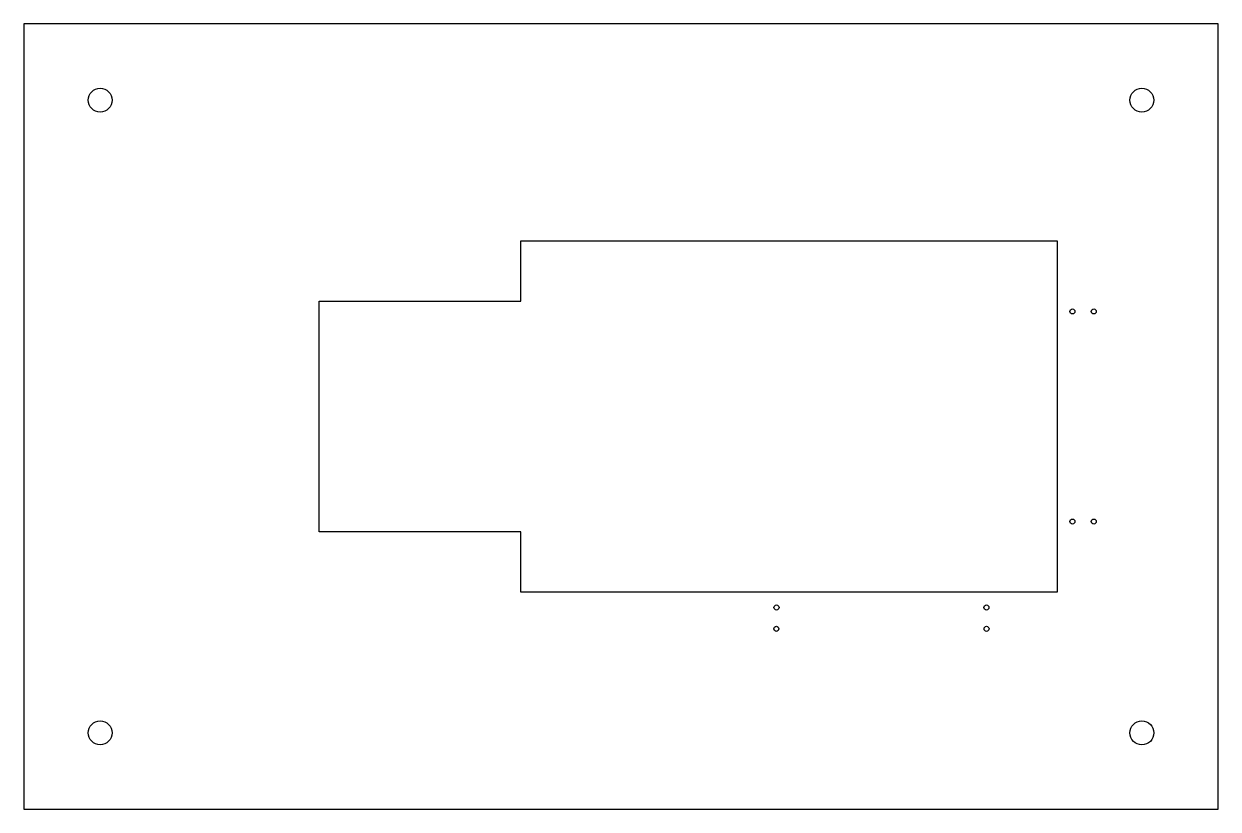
# Model space of a CAD drawing. Header units: millimetres. Extents: x -71 to 71, y -47 to 47.
import ezdxf

# ---------------------------------------------------------------- set-up
doc = ezdxf.new("R2010")
doc.units = ezdxf.units.MM
doc.layers.add('CUTOUTS', color=1, linetype='CONTINUOUS')
doc.layers.add('PERIMETER', color=5, linetype='CONTINUOUS')

msp = doc.modelspace()

# ---------------------------------------------------------------- linework, layer by layer
at = {"layer": 'CUTOUTS'}
for p, q in [((-11.93, 20.92), (51.92, 20.92)), ((-11.93, 13.74), (-11.93, 20.92)), ((51.92, 20.92), (51.92, -20.92)), ((-35.93, 13.74), (-11.93, 13.74)), ((-35.93, -13.74), (-35.93, 13.74)), ((-11.93, -13.74), (-35.93, -13.74)), ((-11.93, -20.92), (-11.93, -13.74)), ((51.92, -20.92), (-11.93, -20.92))]:
    msp.add_line(p, q, dxfattribs=at)
for centre, radius in [((-62, 37.65), 1.42), ((62, 37.65), 1.42), ((53.73, 12.5), 0.3), ((56.27, 12.5), 0.3), ((53.73, -12.5), 0.3), ((56.27, -12.5), 0.3), ((18.51, -22.73), 0.3), ((43.49, -22.73), 0.3), ((18.49, -25.27), 0.3), ((43.51, -25.27), 0.3), ((-62, -37.65), 1.42), ((62, -37.65), 1.43)]:
    msp.add_circle(centre, radius, dxfattribs=at)
at = {"layer": 'PERIMETER'}
for p, q in [((-71.08, 46.73), (-71.08, -46.73)), ((71.08, 46.73), (-71.08, 46.73)), ((71.08, -46.73), (71.08, 46.73)), ((-71.08, -46.73), (71.08, -46.73))]:
    msp.add_line(p, q, dxfattribs=at)

doc.saveas('drawing.dxf')
